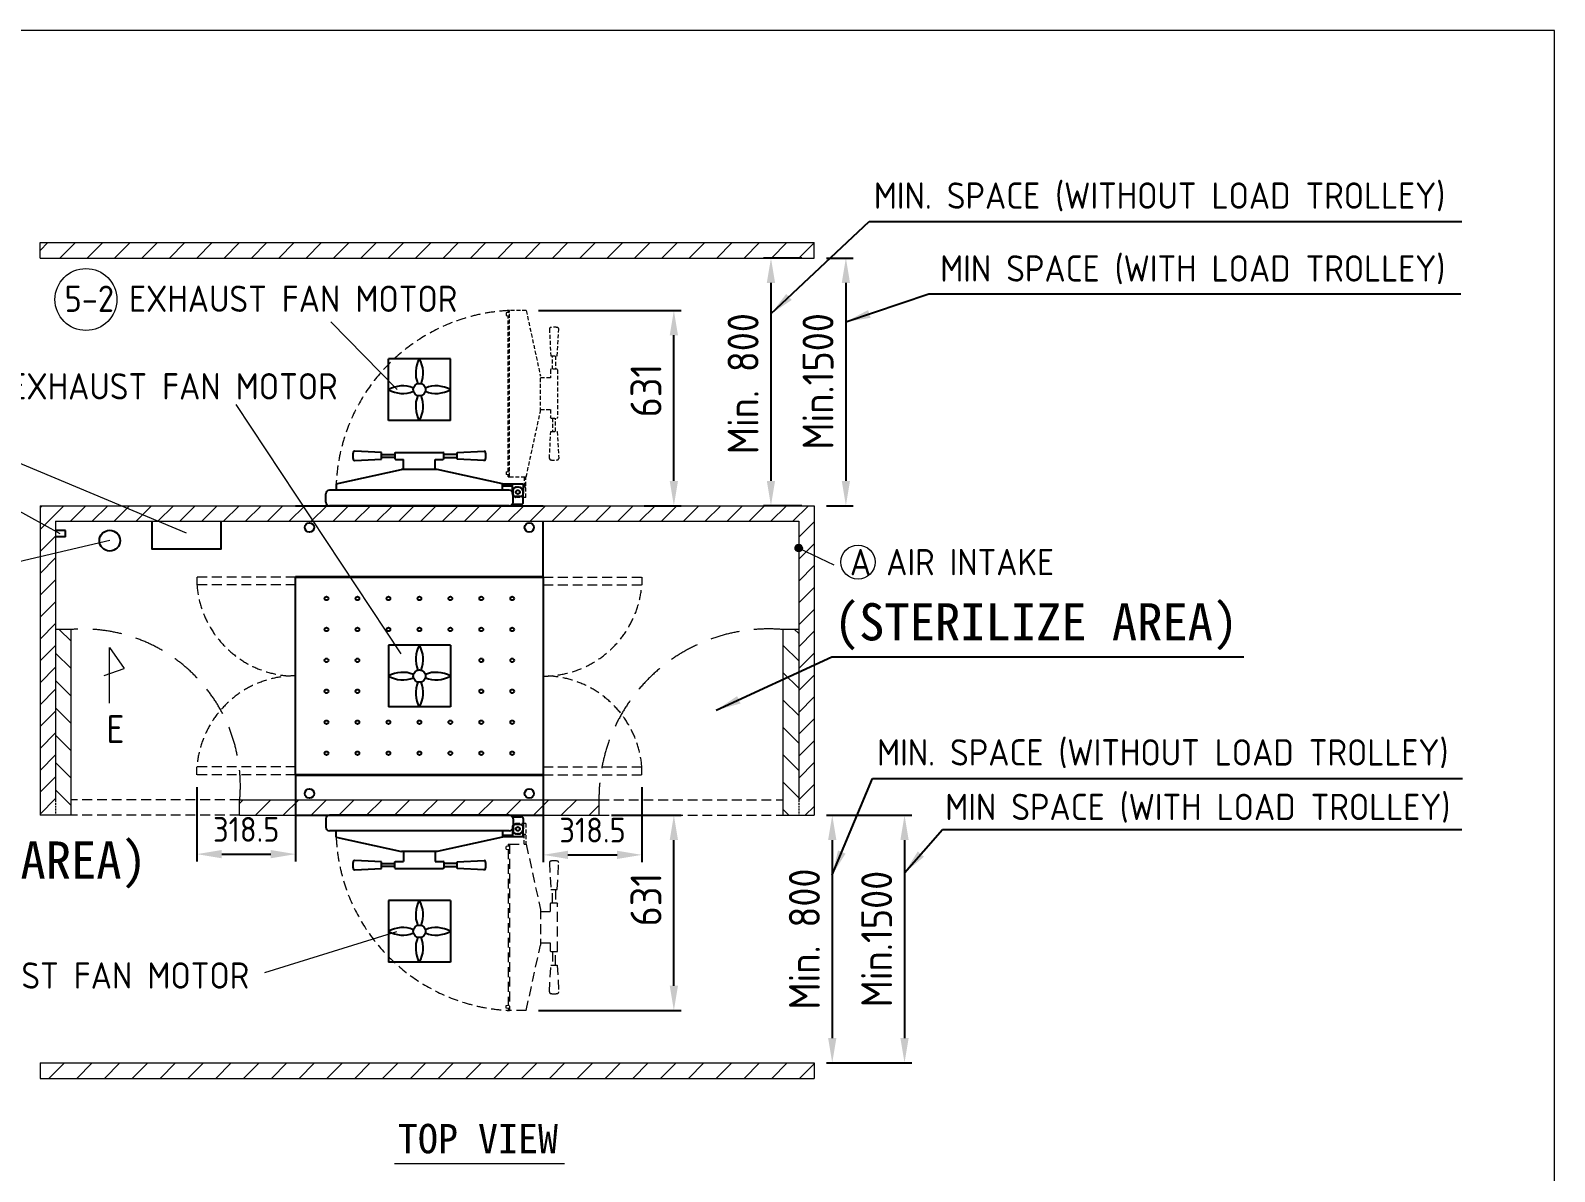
# Model space of a CAD drawing. Header units: millimetres. Extents: x -407643 to 27959, y -48 to 28520.
# Drawn here: x 23037 to 27959, y 5536 to 9222 of the extents above; entities that cross this region are included whole.
import ezdxf

# ---------------------------------------------------------------- set-up
doc = ezdxf.new("R2010")
doc.units = ezdxf.units.MM
doc.header["$MEASUREMENT"] = 0
doc.linetypes.add('HIDDEN', pattern=[9.525, 6.35, -3.175])
doc.layers.get('0').update_dxf_attribs({"lineweight": 25})
for name, color, linetype, lineweight in [('D', 3, 'Continuous', 13), ('F', 7, 'Continuous', 15), ('H', 2, 'HIDDEN', 15), ('S', 4, 'Continuous', 15)]:
    doc.layers.add(name, color=color, linetype=linetype, lineweight=lineweight)
doc.styles.get("Standard").update_dxf_attribs({"font": 'KAIU.TTF'})
doc.styles.add('STU25', font='isocp2.shx')
doc.dimstyles.new('STU25', dxfattribs={"dimscale": 40, "dimtxt": 2.5, "dimasz": 2, "dimexe": 0.6, "dimexo": 1, "dimgap": 1, "dimtad": 1, "dimdsep": 46, "dimtxsty": 'STU25', "dimcen": 2, "dimazin": 2, "dimtfac": 1, "dimtmove": 0, "dimatfit": 3, "dimfxl": 0, "dimtolj": 1, "dimtzin": 0, "dimarcsym": 0})
doc.dimstyles.new('STU25$7', dxfattribs={"dimscale": 40, "dimtxt": 2.5, "dimasz": 2, "dimexe": 1.25, "dimexo": 0.625, "dimgap": 1, "dimtad": 0, "dimdec": 4, "dimdsep": 46, "dimtxsty": 'STU25', "dimcen": 2.5, "dimazin": 2, "dimtfac": 1, "dimtdec": 4, "dimtmove": 0, "dimatfit": 3, "dimfxl": 0, "dimtolj": 1, "dimtzin": 0, "dimarcsym": 0})

# ---------------------------------------------------------------- blocks, each defined once
blk = doc.blocks.new('*D3')
at = {"layer": 'D', "color": 0, "lineweight": -2}
for p, q in [((25608.1, 6686.8), (25884, 6686.8)), ((25860, 6606.8), (25860, 5966.8)), ((25608.1, 5886.8), (25884, 5886.8))]:
    blk.add_line(p, q, dxfattribs=at)
at = {"layer": 'D', "color": 0}
for points in [[(25873.3, 6606.8), (25846.7, 6606.8), (25860, 6686.8)], [(25846.7, 5966.8), (25873.3, 5966.8), (25860, 5886.8)]]:
    blk.add_solid(points, dxfattribs=at)
at = {"layer": 'Defpoints', "color": 0}
for p in [(25568.1, 6686.8), (25568.1, 5886.8), (25860, 5886.8)]:
    blk.add_point(p, dxfattribs=at)
at = {"layer": 'D', "color": 0, "insert": (25770, 6286.8), "char_height": 100, "attachment_point": 5, "rotation": 90, "style": 'STU25'}
blk.add_mtext('\\A1;{\\Fisocp2.shx;Min.1500}', dxfattribs=at)
blk = doc.blocks.new('*D7')
at = {"layer": 'D', "color": 0, "lineweight": -2}
for p, q in [((24913.9, 6686.8), (25139, 6686.8)), ((25115, 6136.1), (25115, 6606.8)), ((24678.3, 6056.1), (25139, 6056.1))]:
    blk.add_line(p, q, dxfattribs=at)
at = {"layer": 'D', "color": 0}
for points in [[(25128.3, 6606.8), (25101.7, 6606.8), (25115, 6686.8)], [(25101.7, 6136.1), (25128.3, 6136.1), (25115, 6056.1)]]:
    blk.add_solid(points, dxfattribs=at)
at = {"layer": 'Defpoints', "color": 0}
for p in [(24873.9, 6686.8), (25115, 6686.8), (24638.3, 6056.1)]:
    blk.add_point(p, dxfattribs=at)
at = {"layer": 'D', "color": 0, "insert": (25025, 6414.5), "char_height": 100, "attachment_point": 5, "rotation": 90, "style": 'STU25'}
blk.add_mtext('\\A1;631', dxfattribs=at)
blk = doc.blocks.new('*D8')
at = {"layer": 'D', "color": 0, "lineweight": -2}
for p, q in [((25608.1, 6686.8), (25650.6, 6686.8)), ((25626.6, 6606.8), (25626.6, 5966.8)), ((25608.1, 5886.8), (25650.6, 5886.8))]:
    blk.add_line(p, q, dxfattribs=at)
at = {"layer": 'D', "color": 0}
for points in [[(25639.9, 6606.8), (25613.2, 6606.8), (25626.6, 6686.8)], [(25613.2, 5966.8), (25639.9, 5966.8), (25626.6, 5886.8)]]:
    blk.add_solid(points, dxfattribs=at)
at = {"layer": 'Defpoints', "color": 0}
for p in [(25568.1, 6686.8), (25568.1, 5886.8), (25626.6, 5886.8)]:
    blk.add_point(p, dxfattribs=at)
at = {"layer": 'D', "color": 0, "insert": (25536.6, 6286.8), "char_height": 100, "attachment_point": 5, "rotation": 90, "style": 'STU25'}
blk.add_mtext('\\A1;{\\Fisocp2.shx;Min. 800}', dxfattribs=at)
blk = doc.blocks.new('*D10')
at = {"layer": 'D', "color": 0, "lineweight": -2}
for p, q in [((25608.1, 8486.8), (25694.6, 8486.8)), ((25670.6, 8406.8), (25670.6, 7766.8)), ((25608.1, 7686.8), (25694.6, 7686.8))]:
    blk.add_line(p, q, dxfattribs=at)
at = {"layer": 'D', "color": 0}
for points in [[(25683.9, 8406.8), (25657.3, 8406.8), (25670.6, 8486.8)], [(25657.3, 7766.8), (25683.9, 7766.8), (25670.6, 7686.8)]]:
    blk.add_solid(points, dxfattribs=at)
at = {"layer": 'Defpoints', "color": 0}
for p in [(25568.1, 8486.8), (25568.1, 7686.8), (25670.6, 7686.8)]:
    blk.add_point(p, dxfattribs=at)
at = {"layer": 'D', "color": 0, "insert": (25580.6, 8088.5), "char_height": 100, "attachment_point": 5, "rotation": 90, "style": 'STU25'}
blk.add_mtext('\\A1;{\\Fisocp2.shx;Min.1500}', dxfattribs=at)
blk = doc.blocks.new('*D12')
at = {"layer": 'D', "color": 0, "lineweight": -2}
for p, q in [((25528.1, 8486.8), (25404.6, 8486.8)), ((25428.6, 8406.8), (25428.6, 7766.8)), ((25528.1, 7686.8), (25404.6, 7686.8))]:
    blk.add_line(p, q, dxfattribs=at)
at = {"layer": 'D', "color": 0}
for points in [[(25441.9, 8406.8), (25415.2, 8406.8), (25428.6, 8486.8)], [(25415.2, 7766.8), (25441.9, 7766.8), (25428.6, 7686.8)]]:
    blk.add_solid(points, dxfattribs=at)
at = {"layer": 'Defpoints', "color": 0}
for p in [(25568.1, 8486.8), (25428.6, 7686.8), (25568.1, 7686.8)]:
    blk.add_point(p, dxfattribs=at)
at = {"layer": 'D', "color": 0, "insert": (25338.6, 8081.2), "char_height": 100, "attachment_point": 5, "rotation": 90, "style": 'STU25'}
blk.add_mtext('\\A1;{\\Fisocp2.shx;Min. 800}', dxfattribs=at)
blk = doc.blocks.new('*D11')
at = {"layer": 'D', "color": 0, "lineweight": -2}
for p, q in [((24678.3, 8317.5), (25139, 8317.5)), ((25115, 7766.8), (25115, 8237.5)), ((25018.7, 7686.8), (25139, 7686.8))]:
    blk.add_line(p, q, dxfattribs=at)
at = {"layer": 'D', "color": 0}
for points in [[(25128.3, 8237.5), (25101.7, 8237.5), (25115, 8317.5)], [(25101.7, 7766.8), (25128.3, 7766.8), (25115, 7686.8)]]:
    blk.add_solid(points, dxfattribs=at)
at = {"layer": 'Defpoints', "color": 0}
for p in [(24638.3, 8317.5), (25115, 8317.5), (24978.7, 7686.8)]:
    blk.add_point(p, dxfattribs=at)
at = {"layer": 'D', "color": 0, "insert": (25025, 8059.1), "char_height": 100, "attachment_point": 5, "rotation": 90, "style": 'STU25'}
blk.add_mtext('\\A1;631', dxfattribs=at)
blk = doc.blocks.new('*D24')
at = {"layer": 'Defpoints', "color": 0}
for p in [(23574.6, 6817.8), (23893.1, 6816.8), (23893.1, 6561.2)]:
    blk.add_point(p, dxfattribs=at)
at = {"layer": 'H', "color": 0, "linetype": 'Continuous', "lineweight": -2}
for p, q in [((23574.6, 6777.8), (23574.6, 6537.2)), ((23893.1, 6776.8), (23893.1, 6537.2)), ((23654.6, 6561.2), (23813.1, 6561.2))]:
    blk.add_line(p, q, dxfattribs=at)
at = {"layer": 'H', "color": 0}
for points in [[(23654.6, 6574.5), (23654.6, 6547.8), (23574.6, 6561.2)], [(23813.1, 6547.8), (23813.1, 6574.5), (23893.1, 6561.2)]]:
    blk.add_solid(points, dxfattribs=at)
at = {"layer": 'H', "color": 0, "insert": (23733.8, 6641.2), "char_height": 80, "attachment_point": 5, "style": 'STU25'}
blk.add_mtext('\\A1;318.5', dxfattribs=at)
blk = doc.blocks.new('*D25')
at = {"layer": 'Defpoints', "color": 0}
for p in [(24693.1, 6817.8), (25011.6, 6817.8), (25011.6, 6558.9)]:
    blk.add_point(p, dxfattribs=at)
at = {"layer": 'H', "color": 0, "linetype": 'Continuous', "lineweight": -2}
for p, q in [((24693.1, 6777.8), (24693.1, 6534.9)), ((25011.6, 6777.8), (25011.6, 6534.9)), ((24773.1, 6558.9), (24931.6, 6558.9))]:
    blk.add_line(p, q, dxfattribs=at)
at = {"layer": 'H', "color": 0}
for points in [[(24773.1, 6572.2), (24773.1, 6545.5), (24693.1, 6558.9)], [(24931.6, 6545.5), (24931.6, 6572.2), (25011.6, 6558.9)]]:
    blk.add_solid(points, dxfattribs=at)
at = {"layer": 'H', "color": 0, "insert": (24852.3, 6638.9), "char_height": 80, "attachment_point": 5, "style": 'STU25'}
blk.add_mtext('\\A1;318.5', dxfattribs=at)

msp = doc.modelspace()

# ---------------------------------------------------------------- hatches: boundary and pattern name
msp.add_hatch(color=256).paths.add_polyline_path([(25528.859, 7550.084, 1), (25507.337, 7550.084, 1)])
at = {"layer": 'H', "ltscale": 5}
h = msp.add_hatch(dxfattribs=at)
h.set_pattern_fill('ANSI31', color=256, scale=500, style=0)
h.set_pattern_definition([(45, (14774.27, -47.72), (-44.19417, 44.19417), [])])
h.paths.add_polyline_path([(23068.098, 8536.801), (23068.098, 8486.801), (25568.098, 8486.801), (25568.098, 8536.801)])
h = msp.add_hatch(dxfattribs=at)
h.set_pattern_fill('ANSI31', color=256, scale=400, style=0)
h.set_pattern_definition([(45, (14774.27, -47.72), (-35.35534, 35.35534), [])])
h.paths.add_polyline_path([(23068.098, 7686.801), (25568.098, 7686.801), (25568.098, 6686.801), (25518.098, 6686.801), (25518.098, 6736.801), (25518.098, 7539.323, 0.41421356), (25528.859, 7550.084, 0.41421356), (25518.098, 7560.844), (25518.098, 7636.801), (23118.098, 7636.801), (23118.098, 7286.801), (23118.098, 6736.801), (23118.098, 6686.801), (23068.098, 6686.801)])
h = msp.add_hatch(dxfattribs=at)
h.set_pattern_fill('ANSI31', color=256, scale=500, angle=90, style=0)
h.set_pattern_definition([(135, (238392.1, 22806.76), (-44.194174, -44.194174), [])])
h.paths.add_polyline_path([(23118.098, 6686.801), (23168.098, 6686.801), (23168.098, 7286.801), (23118.098, 7286.801), (23118.098, 6736.801)])
h = msp.add_hatch(dxfattribs=at)
h.set_pattern_fill('ANSI31', color=256, scale=500, angle=90, style=0)
h.set_pattern_definition([(135, (238292.1, 22806.76), (-44.194174, -44.194174), [])])
h.paths.add_polyline_path([(25518.098, 6686.801), (25468.098, 6686.801), (25468.098, 7287.885), (25518.098, 7287.885)])
h = msp.add_hatch(dxfattribs=at)
h.set_pattern_fill('ANSI31', color=256, scale=20, style=0)
h.set_pattern_definition([(45, (257054.047, 22834.664), (-44.90128, 44.90128), [])])
h.paths.add_polyline_path([(24873.883, 6686.801), (24873.883, 6736.801), (23712.314, 6736.801), (23712.314, 6686.801)])
h = msp.add_hatch(dxfattribs=at)
h.set_pattern_fill('ANSI31', color=256, scale=20, style=0)
h.set_pattern_definition([(45, (241317.67, 22900.17), (-44.90128, 44.90128), [])])
h.paths.add_polyline_path([(23068.098, 5836.801), (23068.098, 5886.801), (25568.098, 5886.801), (25568.098, 5836.801)])

# ---------------------------------------------------------------- linework, layer by layer
at = {"linetype": 'Continuous'}
for p, q in [((24193.098, 7961.801), (24193.098, 8161.801)), ((24393.098, 8161.801), (24193.098, 8161.801)), ((24393.098, 7961.801), (24393.098, 8161.801)), ((24393.098, 7961.801), (24193.098, 7961.801)), ((24171.111, 7858.301), (24084.111, 7862.801)), ((24084.111, 7832.801), (24171.111, 7837.301)), ((24171.111, 7837.301), (24171.111, 7858.301)), ((24171.111, 7852.551), (24214.348, 7852.551)), ((24214.348, 7843.051), (24171.111, 7843.051)), ((24214.348, 7857.801), (24215.848, 7859.301)), ((24214.348, 7857.801), (24214.348, 7837.801)), ((24214.348, 7837.801), (24215.848, 7836.301)), ((24215.848, 7859.301), (24370.348, 7859.301)), ((24215.848, 7836.301), (24241.598, 7836.301)), ((24344.598, 7836.301), (24370.348, 7836.301)), ((24371.848, 7857.801), (24370.348, 7859.301)), ((24371.848, 7837.801), (24370.348, 7836.301)), ((24371.848, 7837.801), (24371.848, 7857.801)), ((24415.086, 7852.551), (24371.848, 7852.551)), ((24371.848, 7843.051), (24415.086, 7843.051)), ((24415.086, 7858.301), (24502.086, 7862.801)), ((24415.086, 7837.301), (24415.086, 7858.301)), ((24502.086, 7832.801), (24415.086, 7837.301)), ((24628.556, 7756.801), (24561.798, 7756.801)), ((24561.798, 7750.801), (24593.556, 7750.801)), ((24593.556, 7726.801), (24593.556, 7756.801)), ((24628.556, 7756.801), (24628.556, 7726.801)), ((24618.556, 7716.801), (24603.556, 7716.801)), ((23150.473, 7606.516), (23118.098, 7606.516)), ((23150.473, 7586.516), (23118.098, 7586.516)), ((23150.473, 7586.516), (23150.473, 7606.516)), ((24393.119, 7236.561), (24193.119, 7236.561)), ((24193.119, 7236.561), (24193.119, 7036.561)), ((24393.119, 7236.561), (24393.119, 7036.561)), ((24393.119, 7036.561), (24193.119, 7036.561)), ((24593.556, 6646.801), (24593.556, 6616.801)), ((24618.556, 6656.801), (24603.556, 6656.801)), ((24628.556, 6616.801), (24628.556, 6646.801)), ((24561.798, 6622.801), (24593.556, 6622.801)), ((24628.556, 6616.801), (24561.798, 6616.801)), ((24171.111, 6536.301), (24084.111, 6540.801)), ((24084.111, 6510.801), (24171.111, 6515.301)), ((24171.111, 6515.301), (24171.111, 6536.301)), ((24171.111, 6530.551), (24214.348, 6530.551)), ((24214.348, 6521.051), (24171.111, 6521.051)), ((24214.348, 6535.801), (24215.848, 6537.301)), ((24214.348, 6515.801), (24214.348, 6535.801)), ((24214.348, 6515.801), (24215.848, 6514.301)), ((24215.848, 6537.301), (24241.598, 6537.301)), ((24215.848, 6514.301), (24370.348, 6514.301)), ((24344.598, 6537.301), (24370.348, 6537.301)), ((24371.848, 6535.801), (24370.348, 6537.301)), ((24371.848, 6515.801), (24370.348, 6514.301)), ((24371.848, 6535.801), (24371.848, 6515.801)), ((24415.086, 6530.551), (24371.848, 6530.551)), ((24371.848, 6521.051), (24415.086, 6521.051)), ((24415.086, 6536.301), (24502.086, 6540.801)), ((24415.086, 6515.301), (24415.086, 6536.301)), ((24502.086, 6510.801), (24415.086, 6515.301)), ((24393.098, 6411.801), (24193.098, 6411.801)), ((24193.098, 6411.801), (24193.098, 6211.801)), ((24393.098, 6411.801), (24393.098, 6211.801)), ((24393.098, 6211.801), (24193.098, 6211.801))]:
    msp.add_line(p, q, dxfattribs=at)
for p, q in [((24241.598, 7803.801), (24241.598, 7836.301)), ((24261.348, 7859.301), (24324.848, 7859.301)), ((24344.598, 7803.801), (24344.598, 7836.301)), ((24024.398, 7758.001), (24235.598, 7803.801)), ((24350.598, 7803.801), (24235.598, 7803.801)), ((24561.798, 7758.001), (24350.598, 7803.801)), ((24583.598, 7736.801), (24002.598, 7736.801)), ((24024.398, 7758.001), (24024.398, 7736.801)), ((24561.798, 7736.801), (24561.798, 7758.001)), ((24613.056, 7746.801), (24609.556, 7746.801)), ((24612.556, 7746.801), (24609.556, 7746.801)), ((24628.556, 7697.801), (24628.556, 7730.801)), ((23893.098, 7686.801), (24693.098, 7686.801)), ((23990.598, 7698.801), (23990.598, 7724.801)), ((24583.598, 7686.801), (24002.598, 7686.801)), ((24593.345, 7691.801), (24622.556, 7691.801)), ((24593.345, 7691.801), (24622.556, 7691.801)), ((24595.598, 7698.801), (24595.598, 7724.801)), ((24693.098, 7456.801), (24693.098, 7636.801)), ((24693.098, 7456.801), (23893.098, 7456.801)), ((23893.098, 6817.801), (23893.098, 7455.801)), ((23893.098, 7455.801), (24693.098, 7455.801)), ((24693.098, 7455.801), (24693.098, 6817.801)), ((24693.098, 6817.801), (23893.098, 6817.801)), ((23893.098, 6816.801), (24693.098, 6816.801)), ((23893.098, 6816.801), (23893.098, 6736.801)), ((24693.098, 6816.801), (24693.098, 6736.801)), ((23893.098, 6686.801), (24693.098, 6686.801)), ((23990.598, 6674.801), (23990.598, 6648.801)), ((24583.598, 6686.801), (24002.598, 6686.801)), ((24593.345, 6681.801), (24622.556, 6681.801)), ((24593.345, 6681.801), (24622.556, 6681.801)), ((24595.598, 6674.801), (24595.598, 6648.801)), ((24628.556, 6675.801), (24628.556, 6642.801)), ((24583.598, 6636.801), (24002.598, 6636.801)), ((24024.398, 6615.601), (24024.398, 6636.801)), ((24024.398, 6615.601), (24235.598, 6569.801)), ((24561.798, 6615.601), (24350.598, 6569.801)), ((24561.798, 6636.801), (24561.798, 6615.601)), ((24612.556, 6626.801), (24609.556, 6626.801)), ((24613.056, 6626.801), (24609.556, 6626.801)), ((24350.598, 6569.801), (24235.598, 6569.801)), ((24241.598, 6569.801), (24241.598, 6537.301)), ((24344.598, 6569.801), (24344.598, 6537.301)), ((24261.348, 6514.301), (24324.848, 6514.301))]:
    msp.add_line(p, q)
msp.add_lwpolyline([(23428.542, 7636.801), (23428.542, 7547.203), (23653.249, 7547.203), (23653.249, 7636.801)], dxfattribs=at)
for centre, radius in [((24293.098, 8061.801), 20), ((24293.098, 8061.801), 20), ((24293.098, 8061.801), 20), ((24293.098, 8061.801), 20), ((24611.056, 7730.801), 6.45), ((24611.056, 7730.801), 6.4), ((23938.098, 7616.801), 15), ((24648.098, 7616.801), 15), ((23293.098, 7573.98), 33.5), ((25518.098, 7550.084), 10.761), ((23993.098, 7387.301), 6), ((24093.098, 7387.301), 6), ((24193.098, 7387.301), 6), ((24293.098, 7387.301), 6), ((24393.098, 7387.301), 6), ((24493.098, 7387.301), 6), ((24593.098, 7387.301), 6), ((23993.098, 7287.301), 6), ((24093.098, 7287.301), 6), ((24193.098, 7287.301), 6), ((24293.098, 7287.301), 6), ((24393.098, 7287.301), 6), ((24493.098, 7287.301), 6), ((24593.098, 7287.301), 6), ((23993.098, 7187.301), 6), ((24093.098, 7187.301), 6), ((24493.098, 7187.301), 6), ((24593.098, 7187.301), 6), ((24293.119, 7136.561), 20), ((23993.098, 7087.301), 6), ((24093.098, 7087.301), 6), ((24493.098, 7087.301), 6), ((24593.098, 7087.301), 6), ((23993.098, 6987.301), 6), ((24093.098, 6987.301), 6), ((24193.098, 6987.301), 6), ((24293.098, 6987.301), 6), ((24393.098, 6987.301), 6), ((24493.098, 6987.301), 6), ((24593.098, 6987.301), 6), ((23993.098, 6887.301), 6), ((24093.098, 6887.301), 6), ((24193.098, 6887.301), 6), ((24293.098, 6887.301), 6), ((24393.098, 6887.301), 6), ((24493.098, 6887.301), 6), ((24593.098, 6887.301), 6), ((23938.098, 6756.801), 15), ((24648.098, 6756.801), 15), ((24611.056, 6642.801), 6.45), ((24611.056, 6642.801), 6.4), ((24293.098, 6311.801), 20), ((24293.098, 6311.801), 20), ((24293.098, 6311.801), 20), ((24293.098, 6311.801), 20)]:
    msp.add_circle(centre, radius)
for centre, radius, start, end in [((24374.123, 8115.926), 93.11, 150.481802, 201.977032), ((24212.074, 8115.926), 93.11, 338.022968, 29.518198), ((24238.974, 7980.777), 93.11, 68.022968, 119.518198), ((24347.223, 7980.777), 93.11, 60.481802, 111.977032), ((24238.974, 8142.825), 93.11, 240.481802, 291.977032), ((24374.123, 8007.676), 93.11, 158.022968, 209.518198), ((24212.074, 8007.676), 93.11, 330.481802, 21.977032), ((24347.223, 8142.825), 93.11, 248.022968, 299.518198), ((24002.598, 7724.801), 12, 90, 180), ((24583.598, 7724.801), 12, 0, 90), ((24609.556, 7730.801), 16, 90, 167.846803), ((24612.556, 7730.801), 16, 0, 90), ((24002.598, 7698.801), 12, 180, 270), ((24583.598, 7698.801), 12, 270, 0), ((24622.556, 7697.801), 6, 270, 0), ((24374.144, 7190.686), 93.11, 150.481802, 201.977032), ((24212.095, 7190.686), 93.11, 338.022968, 29.518198), ((24238.995, 7055.537), 93.11, 68.022968, 119.518198), ((24347.244, 7055.537), 93.11, 60.481802, 111.977032), ((24238.995, 7217.586), 93.11, 240.481802, 291.977032), ((24374.144, 7082.437), 93.11, 158.022968, 209.518198), ((24212.095, 7082.437), 93.11, 330.481802, 21.977032), ((24347.244, 7217.586), 93.11, 248.022968, 299.518198), ((24002.598, 6674.801), 12, 90, 180), ((24002.598, 6648.801), 12, 180, 270), ((24583.598, 6674.801), 12, 0, 90), ((24583.598, 6648.801), 12, 270, 0), ((24622.556, 6675.801), 6, 0, 90), ((24609.556, 6642.801), 16, 192.153197, 270), ((24612.556, 6642.801), 16, 270, 0), ((24374.123, 6365.926), 93.11, 150.481802, 201.977032), ((24212.074, 6365.926), 93.11, 338.022968, 29.518198), ((24238.974, 6230.777), 93.11, 68.022968, 119.518198), ((24238.974, 6392.825), 93.11, 240.481802, 291.977032), ((24347.223, 6230.777), 93.11, 60.481802, 111.977032), ((24347.223, 6392.825), 93.11, 248.022968, 299.518198), ((24374.123, 6257.676), 93.11, 158.022968, 209.518198), ((24212.074, 6257.676), 93.11, 330.481802, 21.977032)]:
    msp.add_arc(centre, radius, start, end)
for centre, radius, start, end in [((24133.883, 7847.801), 55.773, 168.647115, 191.352885), ((24084.111, 7857.794), 5.007, 90, 168.647115), ((24084.111, 7837.808), 5.007, 191.352885, 275.921872), ((24502.086, 7837.808), 5.007, 264.078128, 348.647115), ((24502.086, 7857.794), 5.007, 11.352885, 90), ((24452.313, 7847.801), 55.773, 348.647115, 11.352885), ((24603.556, 7726.801), 10, 180, 270), ((24618.556, 7726.801), 10, 270, 0), ((24603.556, 6646.801), 10, 90, 180), ((24618.556, 6646.801), 10, 0, 90), ((24133.883, 6525.801), 55.773, 168.647115, 191.352885), ((24084.111, 6535.794), 5.007, 90, 168.647115), ((24084.111, 6515.808), 5.007, 191.352885, 275.921872), ((24502.086, 6515.808), 5.007, 264.078128, 348.647115), ((24502.086, 6535.794), 5.007, 11.352885, 90), ((24452.313, 6525.801), 55.773, 348.647115, 11.352885)]:
    msp.add_arc(centre, radius, start, end, dxfattribs=at)
at = {"layer": 'D'}
for p, q in [((24007.326, 8280.899), (24220.912, 8062.467)), ((24233.905, 7207.85), (23701.746, 8014.299)), ((22867.446, 7881.067), (23539.981, 7599.046)), ((23132.798, 7596.119), (22890.269, 7729.363)), ((25518.098, 7550.084), (25631.806, 7495.974)), ((23291.964, 7228.838), (23339.392, 7161.318)), ((23291.964, 7048.838), (23291.964, 7228.838)), ((23274.668, 7138.838), (23339.392, 7161.318)), ((24219.708, 6310.278), (23793.118, 6177.739))]:
    msp.add_line(p, q, dxfattribs=at)
at = {"layer": 'D', "linetype": 'Continuous'}
msp.add_line((23293.098, 7573.98), (22890.269, 7479.57), dxfattribs=at)
at = {"layer": 'D', "color": 11}
msp.add_line((24212.683, 5561.424), (24761.559, 5561.424), dxfattribs=at)
at = {"layer": 'D'}
for centre, radius in [((23216.21, 8353.112), 100), ((25709.736, 7504.881), 55)]:
    msp.add_circle(centre, radius, dxfattribs=at)
at = {"layer": 'F', "color": 6}
msp.add_lwpolyline([(14774.269, 9222.282), (14774.269, -47.718), (27959.269, -47.718), (27959.269, 9222.282)], close=True, dxfattribs=at)
msp.add_lwpolyline([(14774.269, 9222.282), (14774.269, -47.718), (27959.269, -47.718), (27959.269, 9222.282)], close=True, dxfattribs=at)
at = {"layer": 'H', "ltscale": 2}
for p, q in [((24584.056, 8311.105), (24573.056, 8310.258)), ((24573.056, 8310.258), (24573.056, 8301.258)), ((24573.056, 8301.258), (24584.056, 8300.412)), ((24580.056, 8310.797), (24580.056, 8317.258)), ((24580.056, 8317.258), (24584.056, 8317.258)), ((24580.056, 7796.797), (24580.056, 8300.72)), ((24584.056, 7780.058), (24584.056, 8317.458)), ((24638.256, 8317.458), (24584.056, 8317.458)), ((24638.256, 8317.458), (24684.056, 8106.258)), ((24713.056, 8257.746), (24717.556, 8170.746)), ((24738.556, 8170.746), (24743.056, 8257.746)), ((24718.056, 8127.508), (24716.556, 8126.008)), ((24716.556, 8126.008), (24716.556, 8100.258)), ((24717.556, 8170.746), (24738.556, 8170.746)), ((24738.056, 8127.508), (24718.056, 8127.508)), ((24723.306, 8127.508), (24723.306, 8170.746)), ((24732.806, 8170.746), (24732.806, 8127.508)), ((24738.056, 8127.508), (24739.556, 8126.008)), ((24739.556, 8126.008), (24739.556, 7971.508)), ((24684.056, 7991.258), (24684.056, 8106.258)), ((24716.556, 8100.258), (24684.056, 8100.258)), ((24638.256, 7780.058), (24684.056, 7991.258)), ((24684.056, 7997.258), (24716.556, 7997.258)), ((24716.556, 7997.258), (24716.556, 7971.508)), ((24713.056, 7839.771), (24717.556, 7926.771)), ((24718.056, 7970.008), (24716.556, 7971.508)), ((24717.556, 7926.771), (24738.556, 7926.771)), ((24718.056, 7970.008), (24738.056, 7970.008)), ((24723.306, 7970.008), (24723.306, 7926.771)), ((24732.806, 7926.771), (24732.806, 7970.008)), ((24738.056, 7970.008), (24739.556, 7971.508)), ((24738.556, 7926.771), (24743.056, 7839.771)), ((24573.056, 7796.258), (24584.056, 7797.105)), ((24573.056, 7796.258), (24573.056, 7787.258)), ((24584.056, 7786.412), (24573.056, 7787.258)), ((24580.056, 7780.258), (24580.056, 7786.72)), ((24580.056, 7780.258), (24584.056, 7780.258)), ((24584.056, 7780.058), (24638.256, 7780.058)), ((24631.056, 7780.058), (24631.056, 7748.301)), ((24637.056, 7713.301), (24637.056, 7780.058)), ((24597.056, 7723.301), (24597.056, 7738.301)), ((24607.056, 7748.301), (24637.056, 7748.301)), ((24637.056, 7713.301), (24607.056, 7713.301)), ((24597.056, 6650.301), (24597.056, 6635.301)), ((24637.056, 6660.301), (24607.056, 6660.301)), ((24637.056, 6660.301), (24637.056, 6593.543)), ((24607.056, 6625.301), (24637.056, 6625.301)), ((24631.056, 6593.543), (24631.056, 6625.301))]:
    msp.add_line(p, q, dxfattribs=at)
at = {"layer": 'H', "ltscale": 5}
for p, q in [((23893.098, 7455.801), (23574.598, 7455.801)), ((23574.598, 7455.801), (23574.598, 7430.801)), ((24693.098, 7455.801), (25011.598, 7455.801)), ((25011.598, 7455.801), (25011.598, 7430.801)), ((23893.098, 7430.801), (23574.598, 7430.801)), ((24693.098, 7430.801), (25011.598, 7430.801)), ((23893.098, 6842.801), (23574.598, 6842.801)), ((23574.598, 6817.801), (23574.598, 6842.801)), ((24693.098, 6842.801), (25011.598, 6842.801)), ((25011.598, 6817.801), (25011.598, 6842.801)), ((23893.098, 6817.801), (23574.598, 6817.801)), ((24693.098, 6817.801), (25011.598, 6817.801)), ((23712.314, 6736.801), (23168.098, 6736.801)), ((24873.883, 6736.801), (25468.098, 6736.801)), ((23712.314, 6686.801), (23168.098, 6686.801)), ((24873.883, 6686.801), (25468.098, 6686.801)), ((24584.056, 6587.19), (24573.056, 6586.343)), ((24573.056, 6577.343), (24573.056, 6586.343)), ((24573.056, 6577.343), (24584.056, 6576.497)), ((24580.056, 6593.343), (24584.056, 6593.343)), ((24580.056, 6593.343), (24580.056, 6586.882)), ((24580.056, 6576.805), (24580.056, 6072.882)), ((24584.056, 6593.543), (24584.056, 6056.143)), ((24584.056, 6593.543), (24638.256, 6593.543)), ((24638.256, 6593.543), (24684.056, 6382.343)), ((24713.056, 6533.831), (24717.556, 6446.831)), ((24738.556, 6446.831), (24743.056, 6533.831)), ((24718.056, 6403.593), (24716.556, 6402.093)), ((24716.556, 6376.343), (24716.556, 6402.093)), ((24717.556, 6446.831), (24738.556, 6446.831)), ((24718.056, 6403.593), (24738.056, 6403.593)), ((24723.306, 6403.593), (24723.306, 6446.831)), ((24732.806, 6446.831), (24732.806, 6403.593)), ((24738.056, 6403.593), (24739.556, 6402.093)), ((24739.556, 6247.593), (24739.556, 6402.093)), ((24684.056, 6382.343), (24684.056, 6267.343)), ((24684.056, 6376.343), (24716.556, 6376.343)), ((24638.256, 6056.143), (24684.056, 6267.343)), ((24716.556, 6273.343), (24684.056, 6273.343)), ((24716.556, 6247.593), (24716.556, 6273.343)), ((24713.056, 6115.856), (24717.556, 6202.856)), ((24718.056, 6246.093), (24716.556, 6247.593)), ((24717.556, 6202.856), (24738.556, 6202.856)), ((24738.056, 6246.093), (24718.056, 6246.093)), ((24723.306, 6246.093), (24723.306, 6202.856)), ((24732.806, 6202.856), (24732.806, 6246.093)), ((24738.056, 6246.093), (24739.556, 6247.593)), ((24738.556, 6202.856), (24743.056, 6115.856)), ((24573.056, 6072.343), (24584.056, 6073.19)), ((24573.056, 6063.343), (24573.056, 6072.343)), ((24584.056, 6062.497), (24573.056, 6063.343)), ((24580.056, 6062.805), (24580.056, 6056.343)), ((24580.056, 6056.343), (24584.056, 6056.343)), ((24638.256, 6056.143), (24584.056, 6056.143))]:
    msp.add_line(p, q, dxfattribs=at)
at = {"layer": 'H'}
for p, q in [((23118.098, 6736.801), (23118.098, 6686.801)), ((25518.098, 6736.801), (25518.098, 6686.801))]:
    msp.add_line(p, q, dxfattribs=at)
at = {"layer": 'H', "ltscale": 2}
for centre in [(24611.056, 7730.801), (24611.056, 6642.801)]:
    msp.add_circle(centre, 6.4, dxfattribs=at)
at = {"layer": 'H', "ltscale": 5}
for centre, radius, start, end in [((24611.056, 7730.801), 587.278, 92.63509, 177.36491), ((23893.098, 7455.801), 319.48, 184.488112, 270), ((24693.098, 7455.801), 319.48, 270, 355.511888), ((23893.098, 6817.801), 319.48, 90, 175.511888), ((24693.098, 6817.801), 319.48, 4.488112, 90), ((24611.056, 6642.801), 587.278, 182.63509, 267.36491), ((24718.062, 6533.831), 5.007, 101.352885, 185.921872), ((24728.056, 6484.058), 55.773, 78.647115, 101.352885), ((24738.049, 6533.831), 5.007, 0, 78.647115), ((24718.062, 6115.856), 5.007, 174.078128, 258.647115), ((24728.056, 6165.629), 55.773, 258.647115, 281.352885), ((24738.049, 6115.856), 5.007, 281.352885, 360)]:
    msp.add_arc(centre, radius, start, end, dxfattribs=at)
at = {"layer": 'H', "ltscale": 2}
for centre, radius, start, end in [((24718.062, 8257.746), 5.007, 101.352885, 185.921872), ((24728.056, 8207.973), 55.773, 78.647115, 101.352885), ((24738.049, 8257.746), 5.007, 0, 78.647115), ((24718.062, 7839.771), 5.007, 174.078128, 258.647115), ((24728.056, 7889.544), 55.773, 258.647115, 281.352885), ((24738.049, 7839.771), 5.007, 281.352885, 360), ((24607.056, 7738.301), 10, 90, 180), ((24607.056, 7723.301), 10, 180, 270), ((24607.056, 6650.301), 10, 90, 180), ((24607.056, 6635.301), 10, 180, 270)]:
    msp.add_arc(centre, radius, start, end, dxfattribs=at)
at = {"layer": 'H', "ltscale": 15}
for centre, radius, start, end in [((23207.36, 6780.768), 507.553, 355.153261, 94.436515), ((25421.302, 6740.585), 548.217, 85.103263, 180.395455)]:
    msp.add_arc(centre, radius, start, end, dxfattribs=at)
at = {"layer": 'S'}
for p, q in [((23068.098, 8536.801), (25568.098, 8536.801)), ((23068.098, 8486.801), (25568.098, 8486.801)), ((23118.098, 7286.801), (23118.098, 6736.801)), ((23168.098, 7286.801), (23118.098, 7286.801)), ((23168.098, 6686.801), (23168.098, 7286.801)), ((25468.098, 6686.801), (25468.098, 7287.885)), ((25468.098, 7287.885), (25518.098, 7287.885)), ((23712.314, 6686.801), (23712.314, 6736.801)), ((24873.883, 6686.801), (24873.883, 6736.801)), ((23068.098, 5886.801), (25568.098, 5886.801)), ((23068.098, 5886.801), (23068.098, 5836.801)), ((25568.098, 5886.801), (25568.098, 5836.801)), ((23068.098, 5836.801), (25568.098, 5836.801))]:
    msp.add_line(p, q, dxfattribs=at)
at = {"layer": 'S', "linetype": 'Continuous'}
for p, q in [((23068.098, 8486.801), (23068.098, 8536.801)), ((25568.098, 8486.801), (25568.098, 8536.801)), ((23068.098, 7686.801), (23068.098, 6686.801)), ((23068.098, 7686.801), (25568.098, 7686.801)), ((25568.098, 7686.801), (25568.098, 6686.801)), ((23118.098, 7636.801), (23118.098, 7286.801)), ((23118.098, 7636.801), (25518.098, 7636.801)), ((25518.098, 7636.801), (25518.098, 6736.801)), ((23712.314, 6736.801), (24873.883, 6736.801)), ((23168.098, 6686.801), (23068.098, 6686.801)), ((23712.314, 6686.801), (24873.883, 6686.801)), ((25468.098, 6686.801), (25568.098, 6686.801))]:
    msp.add_line(p, q, dxfattribs=at)

# ---------------------------------------------------------------- texts
at = {"layer": 'D', "color": 11, "attachment_point": 1}
for s, insert, char_height in [('{\\Fisocp2.shx;\\C3;MIN. SPACE (WITHOUT LOAD TROLLEY)}', (25760.823, 8731.332), 85), ('{\\Fisocp2.shx;\\C3;MIN SPACE (WITH LOAD TROLLEY)}', (25975.237, 8495.893), 85), ('{\\Fisocp2.shx;\\C3;A AIR INTAKE}', (25683.455, 7547.251), 85), ('{\\C3;(STERILIZE AREA)}', (25631.693, 7371.82), 120), ('{\\Fisocp2.shx;\\C3;MIN. SPACE (WITHOUT LOAD TROLLEY)}', (25771.274, 6932.404), 85), ('{\\Fisocp2.shx;\\C3;MIN SPACE (WITH LOAD TROLLEY)}', (25991.47, 6756.266), 85), ('{\\C3;(LOADING AREA)}', (22269.994, 6602.16), 120), ('TOP VIEW', (24223.86, 5689.618), 95)]:
    msp.add_mtext(s, dxfattribs=dict(at, insert=insert, char_height=char_height))
at = {"layer": 'D', "color": 11, "char_height": 85, "attachment_point": 1, "style": 'STU25'}
for s, insert in [('{\\C3;5-2 EXHAUST FAN MOTOR}', (23147.154, 8398.031)), ('{\\C3;5-1 EXHAUST FAN MOTOR}', (22774.553, 8115.092)), ('{\\C3;5 EXHAUST FAN MOTOR}', (22579.345, 6211.619))]:
    msp.add_mtext(s, dxfattribs=dict(at, insert=insert))
at = {"layer": 'D', "insert": (23282.427, 7009.93), "char_height": 90, "attachment_point": 1}
msp.add_mtext('{\\Fisocp2.shx;E}', dxfattribs=at)

# ---------------------------------------------------------------- dimensions: what is measured, and where the dimension line sits
at = {"layer": 'D'}
for base, p1, p2, text, picture, middle in [((25428.58, 7686.801), (25568.098, 8486.801), (25568.098, 7686.801), '{\\Fisocp2.shx;Min. <>}', '*D12', (25428.58, 8081.201)), ((25670.616, 7686.801), (25568.098, 8486.801), (25568.098, 7686.801), '{\\Fisocp2.shx;Min.1500}', '*D10', (25670.616, 8088.457)), ((25626.565, 5886.801), (25568.098, 6686.801), (25568.098, 5886.801), '{\\Fisocp2.shx;Min. <>}', '*D8', (25626.565, 6286.801)), ((25860.01, 5886.801), (25568.098, 6686.801), (25568.098, 5886.801), '{\\Fisocp2.shx;Min.1500}', '*D3', (25860.01, 6286.801))]:
    dim = msp.add_linear_dim(base=base, p1=p1, p2=p2, angle=90, text=text, dimstyle='STU25', dxfattribs=at)
    dim.commit()
    dim.dimension.update_dxf_attribs({"geometry": picture, "text_midpoint": middle, "dimtype": 160})
for base, p1, p2, picture, middle in [((25114.99, 8317.458), (24978.716, 7686.801), (24638.256, 8317.458), '*D11', (25114.99, 8059.129)), ((25114.99, 6686.801), (24638.256, 6056.143), (24873.883, 6686.801), '*D7', (25114.99, 6414.473))]:
    dim = msp.add_linear_dim(base=base, p1=p1, p2=p2, angle=90, dimstyle='STU25', override={"dimdec": 0}, dxfattribs=at)
    dim.commit()
    dim.dimension.update_dxf_attribs({"geometry": picture, "text_midpoint": middle, "dimtype": 160})
at = {"layer": 'H', "color": 3, "linetype": 'Continuous'}
dim = msp.add_linear_dim(base=(23893.098, 6561.167), p1=(23574.598, 6817.801), p2=(23893.098, 6816.801), dimstyle='STU25', override={"dimtxt": 2}, dxfattribs=at)
dim.commit()
dim.dimension.update_dxf_attribs({"geometry": '*D24', "text_midpoint": (23733.848, 6561.167), "dimtype": 160})
dim = msp.add_linear_dim(base=(25011.598, 6558.868), p1=(24693.098, 6817.801), p2=(25011.598, 6817.801), dimstyle='STU25', override={"dimtxt": 2}, dxfattribs=at)
dim.commit()
dim.dimension.update_dxf_attribs({"geometry": '*D25', "text_midpoint": (24852.348, 6638.868)})

# ---------------------------------------------------------------- leaders
at = {"layer": 'D'}
for points in [[(25428.58, 8306.484), (25745.244, 8604.876), (27660.081, 8604.876)], [(25670.616, 8280.974), (25938.559, 8371.098), (27656.805, 8371.098)], [(25252.082, 7026.297), (25625.405, 7198.315), (26955.383, 7198.315)], [(25626.565, 6494.091), (25756.19, 6805.349), (27662.052, 6805.349)], [(25860.01, 6501.189), (25982.267, 6640.352), (27660.244, 6640.352)]]:
    msp.add_leader(points, dimstyle='STU25$7', override={"dimgap": 1, "dimtad": 0}, dxfattribs=at)

doc.saveas('drawing.dxf')
